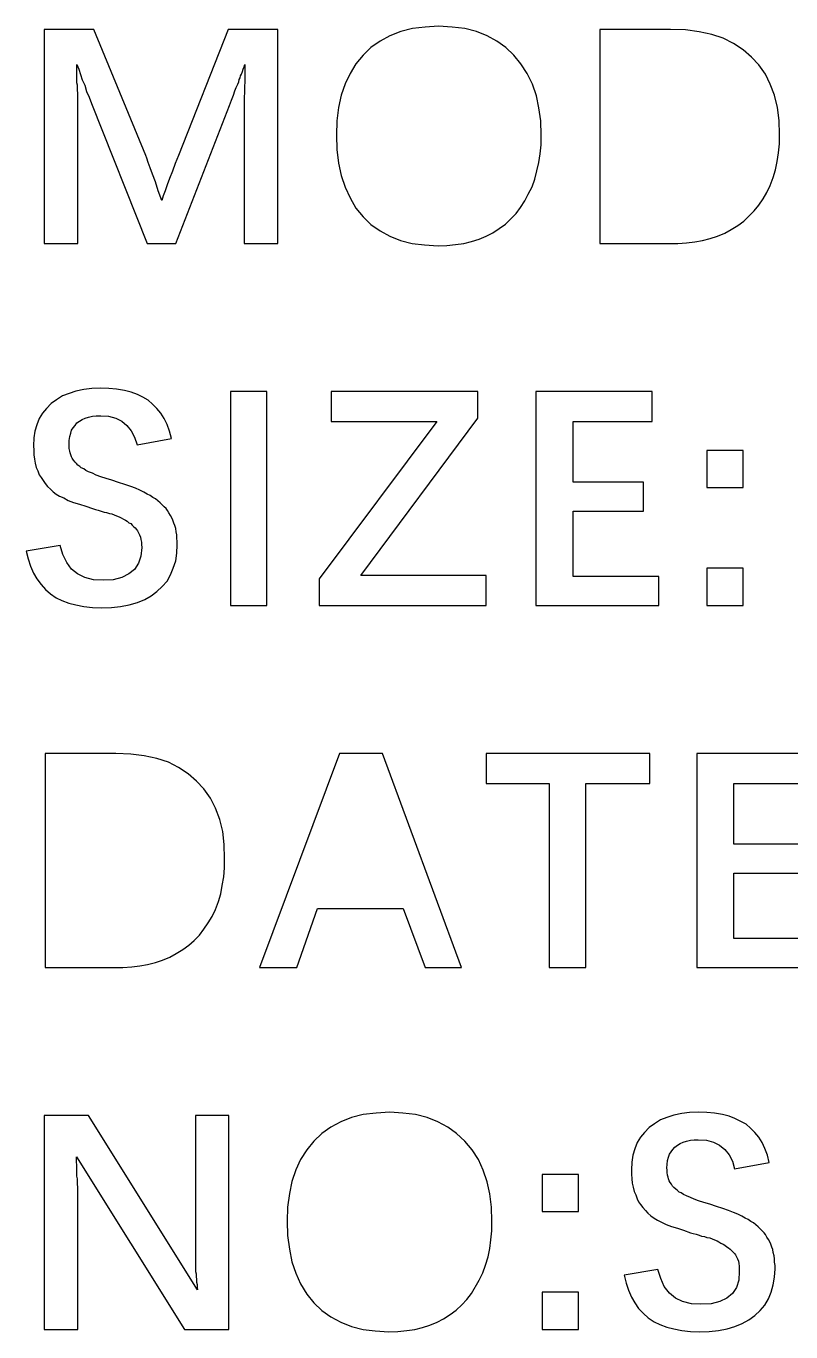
# Model space of a CAD drawing. Extents: x -72 to 103, y -93 to 77.
# Drawn here: x -71.72 to -55.92, y -91.56 to -64.58 of the extents above; entities that cross this region are included whole.
import ezdxf

# ---------------------------------------------------------------- set-up
doc = ezdxf.new("R2010")
doc.units = 0
doc.header["$MEASUREMENT"] = 0
doc.layers.get('0').update_dxf_attribs({"linetype": 'CONTINUOUS'})

msp = doc.modelspace()

# ---------------------------------------------------------------- linework, layer by layer
for points in [[(-69.25, -67.25), (-70.32, -64.65), (-70.32, -64.65), (-71.35, -64.65), (-71.35, -64.65), (-71.35, -69.07), (-71.35, -69.07), (-70.65, -69.07), (-70.65, -69.07), (-70.65, -66.13), (-70.65, -66.13), (-70.65, -66.08), (-70.65, -66.08), (-70.65, -66.02), (-70.65, -66.02), (-70.65, -65.96), (-70.65, -65.96), (-70.66, -65.91), (-70.66, -65.91), (-70.66, -65.86), (-70.66, -65.86), (-70.66, -65.8), (-70.66, -65.8), (-70.67, -65.75), (-70.67, -65.75), (-70.67, -65.69), (-70.67, -65.69), (-70.67, -65.64), (-70.67, -65.64), (-70.67, -65.58), (-70.67, -65.58), (-70.67, -65.53), (-70.67, -65.53), (-70.67, -65.47), (-70.67, -65.47), (-70.67, -65.42), (-70.67, -65.42), (-70.67, -65.37), (-70.67, -65.37), (-70.63, -65.47), (-70.63, -65.47), (-70.6, -65.58), (-70.6, -65.58), (-70.56, -65.69), (-70.56, -65.69), (-70.51, -65.8), (-70.51, -65.8), (-70.47, -65.93), (-70.47, -65.93), (-70.42, -66.05), (-70.42, -66.05), (-70.37, -66.18), (-70.37, -66.18), (-69.22, -69.07), (-69.22, -69.07), (-68.63, -69.07), (-68.63, -69.07), (-67.52, -66.22), (-67.52, -66.22), (-67.48, -66.11), (-67.48, -66.11), (-67.44, -66.01), (-67.44, -66.01), (-67.41, -65.92), (-67.41, -65.92), (-67.38, -65.85), (-67.38, -65.85), (-67.35, -65.78), (-67.35, -65.78), (-67.33, -65.73), (-67.33, -65.73), (-67.32, -65.68), (-67.32, -65.68), (-67.3, -65.65), (-67.3, -65.65), (-67.29, -65.61), (-67.29, -65.61), (-67.27, -65.57), (-67.27, -65.57), (-67.25, -65.52), (-67.25, -65.52), (-67.24, -65.47), (-67.24, -65.47), (-67.22, -65.42), (-67.22, -65.42), (-67.2, -65.37), (-67.2, -65.37), (-67.2, -65.42), (-67.2, -65.42), (-67.2, -65.47), (-67.2, -65.47), (-67.2, -65.53), (-67.2, -65.53), (-67.2, -65.58), (-67.2, -65.58), (-67.2, -65.64), (-67.2, -65.64), (-67.2, -65.69), (-67.2, -65.69), (-67.2, -65.75), (-67.2, -65.75), (-67.21, -65.81), (-67.21, -65.81), (-67.21, -65.86), (-67.21, -65.86), (-67.21, -65.92), (-67.21, -65.92), (-67.21, -65.97), (-67.21, -65.97), (-67.22, -66.03), (-67.22, -66.03), (-67.22, -66.08), (-67.22, -66.08), (-67.22, -66.13), (-67.22, -66.13), (-67.22, -69.07), (-67.22, -69.07), (-66.52, -69.07), (-66.52, -69.07), (-66.52, -64.65), (-66.52, -64.65), (-67.55, -64.65), (-67.55, -64.65), (-68.57, -67.25), (-68.57, -67.25), (-68.64, -67.42), (-68.64, -67.42), (-68.7, -67.58), (-68.7, -67.58), (-68.76, -67.73), (-68.76, -67.73), (-68.81, -67.86), (-68.81, -67.86), (-68.85, -67.98), (-68.85, -67.98), (-68.89, -68.09), (-68.89, -68.09), (-68.92, -68.18), (-68.92, -68.18), (-68.99, -67.98), (-68.99, -67.98), (-69.05, -67.8), (-69.05, -67.8), (-69.11, -67.64), (-69.11, -67.64), (-69.16, -67.51), (-69.16, -67.51), (-69.2, -67.4), (-69.2, -67.4), (-69.23, -67.31), (-69.23, -67.31), (-69.25, -67.25)], [(-63.2, -64.58), (-63.48, -64.6), (-63.48, -64.6), (-63.74, -64.63), (-63.74, -64.63), (-63.98, -64.69), (-63.98, -64.69), (-64.21, -64.78), (-64.21, -64.78), (-64.41, -64.89), (-64.41, -64.89), (-64.6, -65.02), (-64.6, -65.02), (-64.76, -65.18), (-64.76, -65.18), (-64.91, -65.36), (-64.91, -65.36), (-65.03, -65.56), (-65.03, -65.56), (-65.13, -65.77), (-65.13, -65.77), (-65.21, -66.01), (-65.21, -66.01), (-65.27, -66.26), (-65.27, -66.26), (-65.3, -66.54), (-65.3, -66.54), (-65.31, -66.83), (-65.31, -66.83), (-65.3, -67.13), (-65.3, -67.13), (-65.27, -67.41), (-65.27, -67.41), (-65.21, -67.67), (-65.21, -67.67), (-65.13, -67.91), (-65.13, -67.91), (-65.03, -68.13), (-65.03, -68.13), (-64.91, -68.34), (-64.91, -68.34), (-64.76, -68.52), (-64.76, -68.52), (-64.6, -68.68), (-64.6, -68.68), (-64.41, -68.81), (-64.41, -68.81), (-64.21, -68.92), (-64.21, -68.92), (-63.99, -69.01), (-63.99, -69.01), (-63.75, -69.07), (-63.75, -69.07), (-63.49, -69.1), (-63.49, -69.1), (-63.21, -69.12), (-63.21, -69.12), (-63.03, -69.11), (-63.03, -69.11), (-62.85, -69.09), (-62.85, -69.09), (-62.68, -69.07), (-62.68, -69.07), (-62.52, -69.03), (-62.52, -69.03), (-62.36, -68.98), (-62.36, -68.98), (-62.22, -68.92), (-62.22, -68.92), (-62.08, -68.85), (-62.08, -68.85), (-61.82, -68.67), (-61.82, -68.67), (-61.6, -68.45), (-61.6, -68.45), (-61.51, -68.33), (-61.51, -68.33), (-61.42, -68.19), (-61.42, -68.19), (-61.35, -68.05), (-61.35, -68.05), (-61.27, -67.9), (-61.27, -67.9), (-61.21, -67.74), (-61.21, -67.74), (-61.13, -67.4), (-61.13, -67.4), (-61.1, -67.22), (-61.1, -67.22), (-61.08, -67.03), (-61.08, -67.03), (-61.08, -66.83), (-61.08, -66.83), (-61.09, -66.54), (-61.09, -66.54), (-61.13, -66.27), (-61.13, -66.27), (-61.18, -66.02), (-61.18, -66.02), (-61.26, -65.78), (-61.26, -65.78), (-61.37, -65.56), (-61.37, -65.56), (-61.5, -65.36), (-61.5, -65.36), (-61.65, -65.18), (-61.65, -65.18), (-61.81, -65.02), (-61.81, -65.02), (-62, -64.89), (-62, -64.89), (-62.2, -64.78), (-62.2, -64.78), (-62.42, -64.69), (-62.42, -64.69), (-62.66, -64.63), (-62.66, -64.63), (-62.92, -64.6), (-62.92, -64.6), (-63.2, -64.58)], [(-58.41, -64.65), (-59.87, -64.65), (-59.87, -64.65), (-59.87, -69.07), (-59.87, -69.07), (-58.26, -69.07), (-58.26, -69.07), (-58.08, -69.06), (-58.08, -69.06), (-57.91, -69.04), (-57.91, -69.04), (-57.75, -69.01), (-57.75, -69.01), (-57.59, -68.97), (-57.59, -68.97), (-57.44, -68.92), (-57.44, -68.92), (-57.29, -68.86), (-57.29, -68.86), (-57.16, -68.78), (-57.16, -68.78), (-57.02, -68.7), (-57.02, -68.7), (-56.9, -68.61), (-56.9, -68.61), (-56.79, -68.51), (-56.79, -68.51), (-56.68, -68.4), (-56.68, -68.4), (-56.59, -68.28), (-56.59, -68.28), (-56.5, -68.15), (-56.5, -68.15), (-56.42, -68.02), (-56.42, -68.02), (-56.35, -67.87), (-56.35, -67.87), (-56.29, -67.71), (-56.29, -67.71), (-56.24, -67.55), (-56.24, -67.55), (-56.21, -67.38), (-56.21, -67.38), (-56.18, -67.2), (-56.18, -67.2), (-56.16, -67.01), (-56.16, -67.01), (-56.16, -66.82), (-56.16, -66.82), (-56.17, -66.53), (-56.17, -66.53), (-56.2, -66.26), (-56.2, -66.26), (-56.26, -66.01), (-56.26, -66.01), (-56.35, -65.78), (-56.35, -65.78), (-56.45, -65.57), (-56.45, -65.57), (-56.59, -65.38), (-56.59, -65.38), (-56.74, -65.22), (-56.74, -65.22), (-56.91, -65.07), (-56.91, -65.07), (-57.11, -64.94), (-57.11, -64.94), (-57.32, -64.83), (-57.32, -64.83), (-57.56, -64.75), (-57.56, -64.75), (-57.82, -64.7), (-57.82, -64.7), (-58.1, -64.66), (-58.1, -64.66), (-58.41, -64.65)], [(-68.61, -75.47), (-68.6, -75.3), (-68.6, -75.3), (-68.6, -75.23), (-68.6, -75.23), (-68.61, -75.16), (-68.61, -75.16), (-68.61, -75.09), (-68.61, -75.09), (-68.62, -75.03), (-68.62, -75.03), (-68.63, -74.96), (-68.63, -74.96), (-68.65, -74.9), (-68.65, -74.9), (-68.67, -74.85), (-68.67, -74.85), (-68.69, -74.79), (-68.69, -74.79), (-68.71, -74.74), (-68.71, -74.74), (-68.74, -74.69), (-68.74, -74.69), (-68.77, -74.64), (-68.77, -74.64), (-68.8, -74.59), (-68.8, -74.59), (-68.83, -74.55), (-68.83, -74.55), (-68.87, -74.51), (-68.87, -74.51), (-68.91, -74.47), (-68.91, -74.47), (-68.95, -74.43), (-68.95, -74.43), (-69, -74.39), (-69, -74.39), (-69.05, -74.35), (-69.05, -74.35), (-69.1, -74.32), (-69.1, -74.32), (-69.16, -74.28), (-69.16, -74.28), (-69.22, -74.25), (-69.22, -74.25), (-69.29, -74.21), (-69.29, -74.21), (-69.37, -74.17), (-69.37, -74.17), (-69.46, -74.13), (-69.46, -74.13), (-69.56, -74.09), (-69.56, -74.09), (-69.68, -74.05), (-69.68, -74.05), (-69.81, -74.01), (-69.81, -74.01), (-69.95, -73.96), (-69.95, -73.96), (-70.07, -73.93), (-70.07, -73.93), (-70.18, -73.89), (-70.18, -73.89), (-70.27, -73.86), (-70.27, -73.86), (-70.35, -73.82), (-70.35, -73.82), (-70.43, -73.79), (-70.43, -73.79), (-70.49, -73.76), (-70.49, -73.76), (-70.53, -73.73), (-70.53, -73.73), (-70.58, -73.71), (-70.58, -73.71), (-70.61, -73.68), (-70.61, -73.68), (-70.65, -73.65), (-70.65, -73.65), (-70.68, -73.62), (-70.68, -73.62), (-70.71, -73.59), (-70.71, -73.59), (-70.74, -73.55), (-70.74, -73.55), (-70.77, -73.51), (-70.77, -73.51), (-70.78, -73.48), (-70.78, -73.48), (-70.8, -73.44), (-70.8, -73.44), (-70.81, -73.4), (-70.81, -73.4), (-70.82, -73.36), (-70.82, -73.36), (-70.83, -73.31), (-70.83, -73.31), (-70.83, -73.26), (-70.83, -73.26), (-70.83, -73.21), (-70.83, -73.21), (-70.83, -73.14), (-70.83, -73.14), (-70.82, -73.06), (-70.82, -73.06), (-70.8, -72.99), (-70.8, -72.99), (-70.78, -72.93), (-70.78, -72.93), (-70.75, -72.88), (-70.75, -72.88), (-70.71, -72.83), (-70.71, -72.83), (-70.67, -72.78), (-70.67, -72.78), (-70.62, -72.74), (-70.62, -72.74), (-70.56, -72.71), (-70.56, -72.71), (-70.5, -72.68), (-70.5, -72.68), (-70.43, -72.66), (-70.43, -72.66), (-70.35, -72.64), (-70.35, -72.64), (-70.27, -72.63), (-70.27, -72.63), (-70.18, -72.63), (-70.18, -72.63), (-70.02, -72.64), (-70.02, -72.64), (-69.87, -72.68), (-69.87, -72.68), (-69.74, -72.74), (-69.74, -72.74), (-69.64, -72.83), (-69.64, -72.83), (-69.55, -72.94), (-69.55, -72.94), (-69.48, -73.07), (-69.48, -73.07), (-69.43, -73.23), (-69.43, -73.23), (-68.72, -73.1), (-68.72, -73.1), (-68.76, -72.95), (-68.76, -72.95), (-68.81, -72.81), (-68.81, -72.81), (-68.87, -72.69), (-68.87, -72.69), (-68.94, -72.58), (-68.94, -72.58), (-69.02, -72.48), (-69.02, -72.48), (-69.11, -72.39), (-69.11, -72.39), (-69.2, -72.31), (-69.2, -72.31), (-69.31, -72.25), (-69.31, -72.25), (-69.42, -72.19), (-69.42, -72.19), (-69.55, -72.14), (-69.55, -72.14), (-69.69, -72.11), (-69.69, -72.11), (-69.85, -72.08), (-69.85, -72.08), (-70.01, -72.07), (-70.01, -72.07), (-70.18, -72.06), (-70.18, -72.06), (-70.36, -72.07), (-70.36, -72.07), (-70.53, -72.09), (-70.53, -72.09), (-70.69, -72.12), (-70.69, -72.12), (-70.83, -72.17), (-70.83, -72.17), (-70.97, -72.22), (-70.97, -72.22), (-71.09, -72.3), (-71.09, -72.3), (-71.2, -72.38), (-71.2, -72.38), (-71.3, -72.48), (-71.3, -72.48), (-71.38, -72.58), (-71.38, -72.58), (-71.45, -72.69), (-71.45, -72.69), (-71.5, -72.82), (-71.5, -72.82), (-71.54, -72.95), (-71.54, -72.95), (-71.56, -73.09), (-71.56, -73.09), (-71.57, -73.25), (-71.57, -73.25), (-71.56, -73.34), (-71.56, -73.34), (-71.56, -73.44), (-71.56, -73.44), (-71.55, -73.53), (-71.55, -73.53), (-71.53, -73.61), (-71.53, -73.61), (-71.51, -73.7), (-71.51, -73.7), (-71.48, -73.77), (-71.48, -73.77), (-71.45, -73.85), (-71.45, -73.85), (-71.41, -73.91), (-71.41, -73.91), (-71.37, -73.97), (-71.37, -73.97), (-71.33, -74.03), (-71.33, -74.03), (-71.28, -74.09), (-71.28, -74.09), (-71.22, -74.15), (-71.22, -74.15), (-71.16, -74.2), (-71.16, -74.2), (-71.1, -74.25), (-71.1, -74.25), (-71.03, -74.29), (-71.03, -74.29), (-70.94, -74.33), (-70.94, -74.33), (-70.85, -74.38), (-70.85, -74.38), (-70.74, -74.42), (-70.74, -74.42), (-70.62, -74.46), (-70.62, -74.46), (-70.49, -74.5), (-70.49, -74.5), (-70.35, -74.55), (-70.35, -74.55), (-70.29, -74.57), (-70.29, -74.57), (-70.23, -74.58), (-70.23, -74.58), (-70.17, -74.6), (-70.17, -74.6), (-70.11, -74.62), (-70.11, -74.62), (-70.06, -74.63), (-70.06, -74.63), (-70, -74.65), (-70, -74.65), (-69.95, -74.66), (-69.95, -74.66), (-69.9, -74.68), (-69.9, -74.68), (-69.85, -74.7), (-69.85, -74.7), (-69.8, -74.72), (-69.8, -74.72), (-69.76, -74.74), (-69.76, -74.74), (-69.71, -74.77), (-69.71, -74.77), (-69.67, -74.79), (-69.67, -74.79), (-69.63, -74.81), (-69.63, -74.81), (-69.6, -74.84), (-69.6, -74.84), (-69.56, -74.86), (-69.56, -74.86), (-69.53, -74.89), (-69.53, -74.89), (-69.5, -74.92), (-69.5, -74.92), (-69.47, -74.95), (-69.47, -74.95), (-69.44, -74.98), (-69.44, -74.98), (-69.42, -75.01), (-69.42, -75.01), (-69.4, -75.05), (-69.4, -75.05), (-69.38, -75.09), (-69.38, -75.09), (-69.36, -75.14), (-69.36, -75.14), (-69.35, -75.19), (-69.35, -75.19), (-69.34, -75.24), (-69.34, -75.24), (-69.34, -75.29), (-69.34, -75.29), (-69.33, -75.35), (-69.33, -75.35), (-69.35, -75.53), (-69.35, -75.53), (-69.4, -75.68), (-69.4, -75.68), (-69.48, -75.81), (-69.48, -75.81), (-69.6, -75.9), (-69.6, -75.9), (-69.74, -75.97), (-69.74, -75.97), (-69.92, -76.02), (-69.92, -76.02), (-70.13, -76.03), (-70.13, -76.03), (-70.33, -76.02), (-70.33, -76.02), (-70.51, -75.97), (-70.51, -75.97), (-70.66, -75.9), (-70.66, -75.9), (-70.78, -75.8), (-70.78, -75.8), (-70.88, -75.66), (-70.88, -75.66), (-70.96, -75.5), (-70.96, -75.5), (-71.02, -75.31), (-71.02, -75.31), (-71.72, -75.43), (-71.72, -75.43), (-71.68, -75.59), (-71.68, -75.59), (-71.63, -75.74), (-71.63, -75.74), (-71.57, -75.88), (-71.57, -75.88), (-71.5, -76), (-71.5, -76), (-71.41, -76.12), (-71.41, -76.12), (-71.32, -76.22), (-71.32, -76.22), (-71.22, -76.31), (-71.22, -76.31), (-71.1, -76.39), (-71.1, -76.39), (-70.98, -76.45), (-70.98, -76.45), (-70.84, -76.5), (-70.84, -76.5), (-70.69, -76.54), (-70.69, -76.54), (-70.53, -76.57), (-70.53, -76.57), (-70.35, -76.59), (-70.35, -76.59), (-70.17, -76.6), (-70.17, -76.6), (-69.96, -76.59), (-69.96, -76.59), (-69.77, -76.57), (-69.77, -76.57), (-69.59, -76.54), (-69.59, -76.54), (-69.42, -76.49), (-69.42, -76.49), (-69.27, -76.43), (-69.27, -76.43), (-69.14, -76.35), (-69.14, -76.35), (-69.02, -76.26), (-69.02, -76.26), (-68.91, -76.16), (-68.91, -76.16), (-68.81, -76.05), (-68.81, -76.05), (-68.74, -75.92), (-68.74, -75.92), (-68.68, -75.78), (-68.68, -75.78), (-68.63, -75.63), (-68.63, -75.63), (-68.61, -75.47)], [(-67.5, -76.55), (-66.75, -76.55), (-66.75, -76.55), (-66.75, -72.13), (-66.75, -72.13), (-67.5, -72.13), (-67.5, -72.13), (-67.5, -76.55)], [(-65.67, -76), (-65.67, -76.55), (-65.67, -76.55), (-62.22, -76.55), (-62.22, -76.55), (-62.22, -75.93), (-62.22, -75.93), (-64.81, -75.93), (-64.81, -75.93), (-62.39, -72.68), (-62.39, -72.68), (-62.39, -72.13), (-62.39, -72.13), (-65.42, -72.13), (-65.42, -72.13), (-65.42, -72.75), (-65.42, -72.75), (-63.24, -72.75), (-63.24, -72.75), (-65.67, -76)], [(-61.19, -76.55), (-58.65, -76.55), (-58.65, -76.55), (-58.65, -75.95), (-58.65, -75.95), (-60.42, -75.95), (-60.42, -75.95), (-60.42, -74.6), (-60.42, -74.6), (-58.97, -74.6), (-58.97, -74.6), (-58.97, -74), (-58.97, -74), (-60.42, -74), (-60.42, -74), (-60.42, -72.75), (-60.42, -72.75), (-58.79, -72.75), (-58.79, -72.75), (-58.79, -72.13), (-58.79, -72.13), (-61.19, -72.13), (-61.19, -72.13), (-61.19, -76.55)], [(-57.66, -73.35), (-57.66, -74.11), (-57.66, -74.11), (-56.91, -74.11), (-56.91, -74.11), (-56.91, -73.35), (-56.91, -73.35), (-57.66, -73.35)], [(-57.66, -75.78), (-57.66, -76.55), (-57.66, -76.55), (-56.91, -76.55), (-56.91, -76.55), (-56.91, -75.78), (-56.91, -75.78), (-57.66, -75.78)], [(-69.87, -79.61), (-71.33, -79.61), (-71.33, -79.61), (-71.33, -84.03), (-71.33, -84.03), (-69.72, -84.03), (-69.72, -84.03), (-69.54, -84.02), (-69.54, -84.02), (-69.37, -84), (-69.37, -84), (-69.21, -83.97), (-69.21, -83.97), (-69.05, -83.93), (-69.05, -83.93), (-68.9, -83.88), (-68.9, -83.88), (-68.75, -83.82), (-68.75, -83.82), (-68.62, -83.74), (-68.62, -83.74), (-68.48, -83.66), (-68.48, -83.66), (-68.36, -83.57), (-68.36, -83.57), (-68.25, -83.47), (-68.25, -83.47), (-68.14, -83.36), (-68.14, -83.36), (-68.05, -83.24), (-68.05, -83.24), (-67.96, -83.11), (-67.96, -83.11), (-67.88, -82.98), (-67.88, -82.98), (-67.81, -82.83), (-67.81, -82.83), (-67.75, -82.67), (-67.75, -82.67), (-67.7, -82.51), (-67.7, -82.51), (-67.67, -82.34), (-67.67, -82.34), (-67.64, -82.16), (-67.64, -82.16), (-67.62, -81.97), (-67.62, -81.97), (-67.62, -81.78), (-67.62, -81.78), (-67.63, -81.49), (-67.63, -81.49), (-67.66, -81.22), (-67.66, -81.22), (-67.72, -80.97), (-67.72, -80.97), (-67.81, -80.74), (-67.81, -80.74), (-67.91, -80.53), (-67.91, -80.53), (-68.05, -80.34), (-68.05, -80.34), (-68.2, -80.18), (-68.2, -80.18), (-68.37, -80.03), (-68.37, -80.03), (-68.57, -79.9), (-68.57, -79.9), (-68.78, -79.79), (-68.78, -79.79), (-69.02, -79.71), (-69.02, -79.71), (-69.28, -79.66), (-69.28, -79.66), (-69.56, -79.62), (-69.56, -79.62), (-69.87, -79.61)], [(-64.36, -79.61), (-65.25, -79.61), (-65.25, -79.61), (-66.9, -84.03), (-66.9, -84.03), (-66.13, -84.03), (-66.13, -84.03), (-65.7, -82.81), (-65.7, -82.81), (-63.93, -82.81), (-63.93, -82.81), (-63.48, -84.03), (-63.48, -84.03), (-62.73, -84.03), (-62.73, -84.03), (-64.36, -79.61)], [(-58.84, -80.23), (-58.84, -79.61), (-58.84, -79.61), (-62.22, -79.61), (-62.22, -79.61), (-62.22, -80.23), (-62.22, -80.23), (-60.92, -80.23), (-60.92, -80.23), (-60.92, -84.03), (-60.92, -84.03), (-60.16, -84.03), (-60.16, -84.03), (-60.16, -80.23), (-60.16, -80.23), (-58.84, -80.23)], [(-57.87, -84.03), (-55.34, -84.03), (-55.34, -84.03), (-55.34, -83.43), (-55.34, -83.43), (-57.1, -83.43), (-57.1, -83.43), (-57.1, -82.08), (-57.1, -82.08), (-55.65, -82.08), (-55.65, -82.08), (-55.65, -81.48), (-55.65, -81.48), (-57.1, -81.48), (-57.1, -81.48), (-57.1, -80.23), (-57.1, -80.23), (-55.47, -80.23), (-55.47, -80.23), (-55.47, -79.61), (-55.47, -79.61), (-57.87, -79.61), (-57.87, -79.61), (-57.87, -84.03)], [(-70.68, -87.94), (-68.45, -91.51), (-68.45, -91.51), (-67.53, -91.51), (-67.53, -91.51), (-67.53, -87.09), (-67.53, -87.09), (-68.22, -87.09), (-68.22, -87.09), (-68.22, -89.82), (-68.22, -89.82), (-68.22, -89.9), (-68.22, -89.9), (-68.22, -89.98), (-68.22, -89.98), (-68.22, -90.05), (-68.22, -90.05), (-68.22, -90.12), (-68.22, -90.12), (-68.22, -90.19), (-68.22, -90.19), (-68.22, -90.25), (-68.22, -90.25), (-68.22, -90.31), (-68.22, -90.31), (-68.21, -90.36), (-68.21, -90.36), (-68.21, -90.42), (-68.21, -90.42), (-68.2, -90.47), (-68.2, -90.47), (-68.2, -90.53), (-68.2, -90.53), (-68.19, -90.58), (-68.19, -90.58), (-68.19, -90.64), (-68.19, -90.64), (-68.18, -90.69), (-68.18, -90.69), (-70.43, -87.09), (-70.43, -87.09), (-71.35, -87.09), (-71.35, -87.09), (-71.35, -91.51), (-71.35, -91.51), (-70.65, -91.51), (-70.65, -91.51), (-70.65, -88.74), (-70.65, -88.74), (-70.65, -88.68), (-70.65, -88.68), (-70.65, -88.63), (-70.65, -88.63), (-70.65, -88.57), (-70.65, -88.57), (-70.66, -88.51), (-70.66, -88.51), (-70.66, -88.45), (-70.66, -88.45), (-70.66, -88.4), (-70.66, -88.4), (-70.67, -88.34), (-70.67, -88.34), (-70.67, -88.28), (-70.67, -88.28), (-70.67, -88.23), (-70.67, -88.23), (-70.67, -88.17), (-70.67, -88.17), (-70.67, -88.11), (-70.67, -88.11), (-70.68, -88.05), (-70.68, -88.05), (-70.68, -88), (-70.68, -88), (-70.68, -87.94)], [(-64.21, -87.02), (-64.49, -87.04), (-64.49, -87.04), (-64.76, -87.07), (-64.76, -87.07), (-65, -87.13), (-65, -87.13), (-65.22, -87.22), (-65.22, -87.22), (-65.43, -87.33), (-65.43, -87.33), (-65.61, -87.46), (-65.61, -87.46), (-65.78, -87.62), (-65.78, -87.62), (-65.92, -87.8), (-65.92, -87.8), (-66.05, -88), (-66.05, -88), (-66.15, -88.21), (-66.15, -88.21), (-66.23, -88.45), (-66.23, -88.45), (-66.28, -88.7), (-66.28, -88.7), (-66.32, -88.98), (-66.32, -88.98), (-66.33, -89.27), (-66.33, -89.27), (-66.32, -89.57), (-66.32, -89.57), (-66.28, -89.85), (-66.28, -89.85), (-66.23, -90.11), (-66.23, -90.11), (-66.15, -90.35), (-66.15, -90.35), (-66.05, -90.57), (-66.05, -90.57), (-65.92, -90.78), (-65.92, -90.78), (-65.78, -90.96), (-65.78, -90.96), (-65.61, -91.12), (-65.61, -91.12), (-65.43, -91.25), (-65.43, -91.25), (-65.22, -91.36), (-65.22, -91.36), (-65, -91.45), (-65, -91.45), (-64.76, -91.51), (-64.76, -91.51), (-64.51, -91.54), (-64.51, -91.54), (-64.23, -91.56), (-64.23, -91.56), (-64.04, -91.55), (-64.04, -91.55), (-63.86, -91.53), (-63.86, -91.53), (-63.69, -91.51), (-63.69, -91.51), (-63.53, -91.47), (-63.53, -91.47), (-63.38, -91.42), (-63.38, -91.42), (-63.23, -91.36), (-63.23, -91.36), (-63.1, -91.29), (-63.1, -91.29), (-62.96, -91.2), (-62.96, -91.2), (-62.84, -91.11), (-62.84, -91.11), (-62.72, -91), (-62.72, -91), (-62.62, -90.89), (-62.62, -90.89), (-62.52, -90.77), (-62.52, -90.77), (-62.36, -90.49), (-62.36, -90.49), (-62.29, -90.34), (-62.29, -90.34), (-62.23, -90.18), (-62.23, -90.18), (-62.18, -90.01), (-62.18, -90.01), (-62.14, -89.84), (-62.14, -89.84), (-62.12, -89.66), (-62.12, -89.66), (-62.1, -89.47), (-62.1, -89.47), (-62.1, -89.27), (-62.1, -89.27), (-62.11, -88.98), (-62.11, -88.98), (-62.14, -88.71), (-62.14, -88.71), (-62.2, -88.46), (-62.2, -88.46), (-62.28, -88.22), (-62.28, -88.22), (-62.38, -88), (-62.38, -88), (-62.51, -87.8), (-62.51, -87.8), (-62.66, -87.62), (-62.66, -87.62), (-62.83, -87.46), (-62.83, -87.46), (-63.01, -87.33), (-63.01, -87.33), (-63.22, -87.22), (-63.22, -87.22), (-63.44, -87.13), (-63.44, -87.13), (-63.68, -87.07), (-63.68, -87.07), (-63.94, -87.04), (-63.94, -87.04), (-64.21, -87.02)], [(-56.26, -90.43), (-56.25, -90.26), (-56.25, -90.26), (-56.25, -90.19), (-56.25, -90.19), (-56.26, -90.12), (-56.26, -90.12), (-56.26, -90.05), (-56.26, -90.05), (-56.27, -89.99), (-56.27, -89.99), (-56.29, -89.92), (-56.29, -89.92), (-56.3, -89.86), (-56.3, -89.86), (-56.32, -89.81), (-56.32, -89.81), (-56.34, -89.75), (-56.34, -89.75), (-56.36, -89.7), (-56.36, -89.7), (-56.39, -89.65), (-56.39, -89.65), (-56.42, -89.6), (-56.42, -89.6), (-56.45, -89.55), (-56.45, -89.55), (-56.48, -89.51), (-56.48, -89.51), (-56.52, -89.47), (-56.52, -89.47), (-56.56, -89.43), (-56.56, -89.43), (-56.6, -89.39), (-56.6, -89.39), (-56.65, -89.35), (-56.65, -89.35), (-56.7, -89.31), (-56.7, -89.31), (-56.75, -89.28), (-56.75, -89.28), (-56.81, -89.24), (-56.81, -89.24), (-56.87, -89.21), (-56.87, -89.21), (-56.94, -89.17), (-56.94, -89.17), (-57.02, -89.13), (-57.02, -89.13), (-57.11, -89.09), (-57.11, -89.09), (-57.21, -89.05), (-57.21, -89.05), (-57.33, -89.01), (-57.33, -89.01), (-57.46, -88.97), (-57.46, -88.97), (-57.6, -88.92), (-57.6, -88.92), (-57.72, -88.89), (-57.72, -88.89), (-57.83, -88.85), (-57.83, -88.85), (-57.92, -88.82), (-57.92, -88.82), (-58, -88.78), (-58, -88.78), (-58.08, -88.75), (-58.08, -88.75), (-58.14, -88.72), (-58.14, -88.72), (-58.19, -88.69), (-58.19, -88.69), (-58.23, -88.67), (-58.23, -88.67), (-58.27, -88.64), (-58.27, -88.64), (-58.3, -88.61), (-58.3, -88.61), (-58.34, -88.58), (-58.34, -88.58), (-58.37, -88.55), (-58.37, -88.55), (-58.39, -88.51), (-58.39, -88.51), (-58.42, -88.47), (-58.42, -88.47), (-58.44, -88.44), (-58.44, -88.44), (-58.45, -88.4), (-58.45, -88.4), (-58.46, -88.36), (-58.46, -88.36), (-58.47, -88.32), (-58.47, -88.32), (-58.48, -88.27), (-58.48, -88.27), (-58.48, -88.22), (-58.48, -88.22), (-58.49, -88.17), (-58.49, -88.17), (-58.48, -88.1), (-58.48, -88.1), (-58.47, -88.02), (-58.47, -88.02), (-58.45, -87.95), (-58.45, -87.95), (-58.43, -87.89), (-58.43, -87.89), (-58.4, -87.84), (-58.4, -87.84), (-58.36, -87.79), (-58.36, -87.79), (-58.32, -87.74), (-58.32, -87.74), (-58.27, -87.7), (-58.27, -87.7), (-58.21, -87.67), (-58.21, -87.67), (-58.15, -87.64), (-58.15, -87.64), (-58.08, -87.62), (-58.08, -87.62), (-58, -87.6), (-58, -87.6), (-57.92, -87.59), (-57.92, -87.59), (-57.84, -87.59), (-57.84, -87.59), (-57.67, -87.6), (-57.67, -87.6), (-57.52, -87.64), (-57.52, -87.64), (-57.4, -87.7), (-57.4, -87.7), (-57.29, -87.79), (-57.29, -87.79), (-57.2, -87.9), (-57.2, -87.9), (-57.13, -88.03), (-57.13, -88.03), (-57.09, -88.19), (-57.09, -88.19), (-56.37, -88.06), (-56.37, -88.06), (-56.41, -87.91), (-56.41, -87.91), (-56.46, -87.77), (-56.46, -87.77), (-56.52, -87.65), (-56.52, -87.65), (-56.59, -87.54), (-56.59, -87.54), (-56.67, -87.44), (-56.67, -87.44), (-56.76, -87.35), (-56.76, -87.35), (-56.85, -87.27), (-56.85, -87.27), (-56.96, -87.21), (-56.96, -87.21), (-57.08, -87.15), (-57.08, -87.15), (-57.2, -87.1), (-57.2, -87.1), (-57.34, -87.07), (-57.34, -87.07), (-57.5, -87.04), (-57.5, -87.04), (-57.66, -87.03), (-57.66, -87.03), (-57.84, -87.02), (-57.84, -87.02), (-58.02, -87.03), (-58.02, -87.03), (-58.18, -87.05), (-58.18, -87.05), (-58.34, -87.08), (-58.34, -87.08), (-58.49, -87.13), (-58.49, -87.13), (-58.62, -87.18), (-58.62, -87.18), (-58.74, -87.26), (-58.74, -87.26), (-58.85, -87.34), (-58.85, -87.34), (-58.95, -87.44), (-58.95, -87.44), (-59.03, -87.54), (-59.03, -87.54), (-59.1, -87.65), (-59.1, -87.65), (-59.15, -87.78), (-59.15, -87.78), (-59.19, -87.91), (-59.19, -87.91), (-59.21, -88.05), (-59.21, -88.05), (-59.22, -88.21), (-59.22, -88.21), (-59.22, -88.3), (-59.22, -88.3), (-59.21, -88.4), (-59.21, -88.4), (-59.2, -88.49), (-59.2, -88.49), (-59.18, -88.57), (-59.18, -88.57), (-59.16, -88.66), (-59.16, -88.66), (-59.13, -88.73), (-59.13, -88.73), (-59.1, -88.81), (-59.1, -88.81), (-59.07, -88.87), (-59.07, -88.87), (-59.03, -88.93), (-59.03, -88.93), (-58.98, -88.99), (-58.98, -88.99), (-58.93, -89.05), (-58.93, -89.05), (-58.88, -89.11), (-58.88, -89.11), (-58.82, -89.16), (-58.82, -89.16), (-58.75, -89.21), (-58.75, -89.21), (-58.68, -89.25), (-58.68, -89.25), (-58.6, -89.29), (-58.6, -89.29), (-58.5, -89.34), (-58.5, -89.34), (-58.39, -89.38), (-58.39, -89.38), (-58.27, -89.42), (-58.27, -89.42), (-58.14, -89.46), (-58.14, -89.46), (-58, -89.51), (-58, -89.51), (-57.94, -89.53), (-57.94, -89.53), (-57.88, -89.54), (-57.88, -89.54), (-57.82, -89.56), (-57.82, -89.56), (-57.77, -89.58), (-57.77, -89.58), (-57.71, -89.59), (-57.71, -89.59), (-57.66, -89.61), (-57.66, -89.61), (-57.6, -89.62), (-57.6, -89.62), (-57.55, -89.64), (-57.55, -89.64), (-57.5, -89.66), (-57.5, -89.66), (-57.45, -89.68), (-57.45, -89.68), (-57.41, -89.7), (-57.41, -89.7), (-57.37, -89.73), (-57.37, -89.73), (-57.32, -89.75), (-57.32, -89.75), (-57.29, -89.77), (-57.29, -89.77), (-57.25, -89.8), (-57.25, -89.8), (-57.21, -89.82), (-57.21, -89.82), (-57.18, -89.85), (-57.18, -89.85), (-57.15, -89.88), (-57.15, -89.88), (-57.12, -89.91), (-57.12, -89.91), (-57.09, -89.94), (-57.09, -89.94), (-57.07, -89.97), (-57.07, -89.97), (-57.05, -90.01), (-57.05, -90.01), (-57.03, -90.05), (-57.03, -90.05), (-57.01, -90.1), (-57.01, -90.1), (-57, -90.15), (-57, -90.15), (-56.99, -90.2), (-56.99, -90.2), (-56.99, -90.25), (-56.99, -90.25), (-56.99, -90.31), (-56.99, -90.31), (-57, -90.49), (-57, -90.49), (-57.05, -90.64), (-57.05, -90.64), (-57.13, -90.77), (-57.13, -90.77), (-57.25, -90.86), (-57.25, -90.86), (-57.39, -90.93), (-57.39, -90.93), (-57.57, -90.98), (-57.57, -90.98), (-57.79, -90.99), (-57.79, -90.99), (-57.98, -90.98), (-57.98, -90.98), (-58.16, -90.93), (-58.16, -90.93), (-58.31, -90.86), (-58.31, -90.86), (-58.43, -90.76), (-58.43, -90.76), (-58.54, -90.62), (-58.54, -90.62), (-58.61, -90.46), (-58.61, -90.46), (-58.67, -90.27), (-58.67, -90.27), (-59.37, -90.39), (-59.37, -90.39), (-59.33, -90.55), (-59.33, -90.55), (-59.28, -90.7), (-59.28, -90.7), (-59.22, -90.84), (-59.22, -90.84), (-59.15, -90.96), (-59.15, -90.96), (-59.07, -91.08), (-59.07, -91.08), (-58.97, -91.18), (-58.97, -91.18), (-58.87, -91.27), (-58.87, -91.27), (-58.75, -91.35), (-58.75, -91.35), (-58.63, -91.41), (-58.63, -91.41), (-58.49, -91.46), (-58.49, -91.46), (-58.34, -91.5), (-58.34, -91.5), (-58.18, -91.53), (-58.18, -91.53), (-58, -91.55), (-58, -91.55), (-57.82, -91.56), (-57.82, -91.56), (-57.61, -91.55), (-57.61, -91.55), (-57.42, -91.53), (-57.42, -91.53), (-57.24, -91.5), (-57.24, -91.5), (-57.08, -91.45), (-57.08, -91.45), (-56.93, -91.39), (-56.93, -91.39), (-56.79, -91.31), (-56.79, -91.31), (-56.67, -91.22), (-56.67, -91.22), (-56.56, -91.12), (-56.56, -91.12), (-56.46, -91.01), (-56.46, -91.01), (-56.39, -90.88), (-56.39, -90.88), (-56.33, -90.74), (-56.33, -90.74), (-56.29, -90.59), (-56.29, -90.59), (-56.26, -90.43)], [(-61.06, -88.31), (-61.06, -89.07), (-61.06, -89.07), (-60.31, -89.07), (-60.31, -89.07), (-60.31, -88.31), (-60.31, -88.31), (-61.06, -88.31)], [(-61.06, -90.74), (-61.06, -91.51), (-61.06, -91.51), (-60.31, -91.51), (-60.31, -91.51), (-60.31, -90.74), (-60.31, -90.74), (-61.06, -90.74)]]:
    msp.add_lwpolyline(points)

doc.saveas('drawing.dxf')
